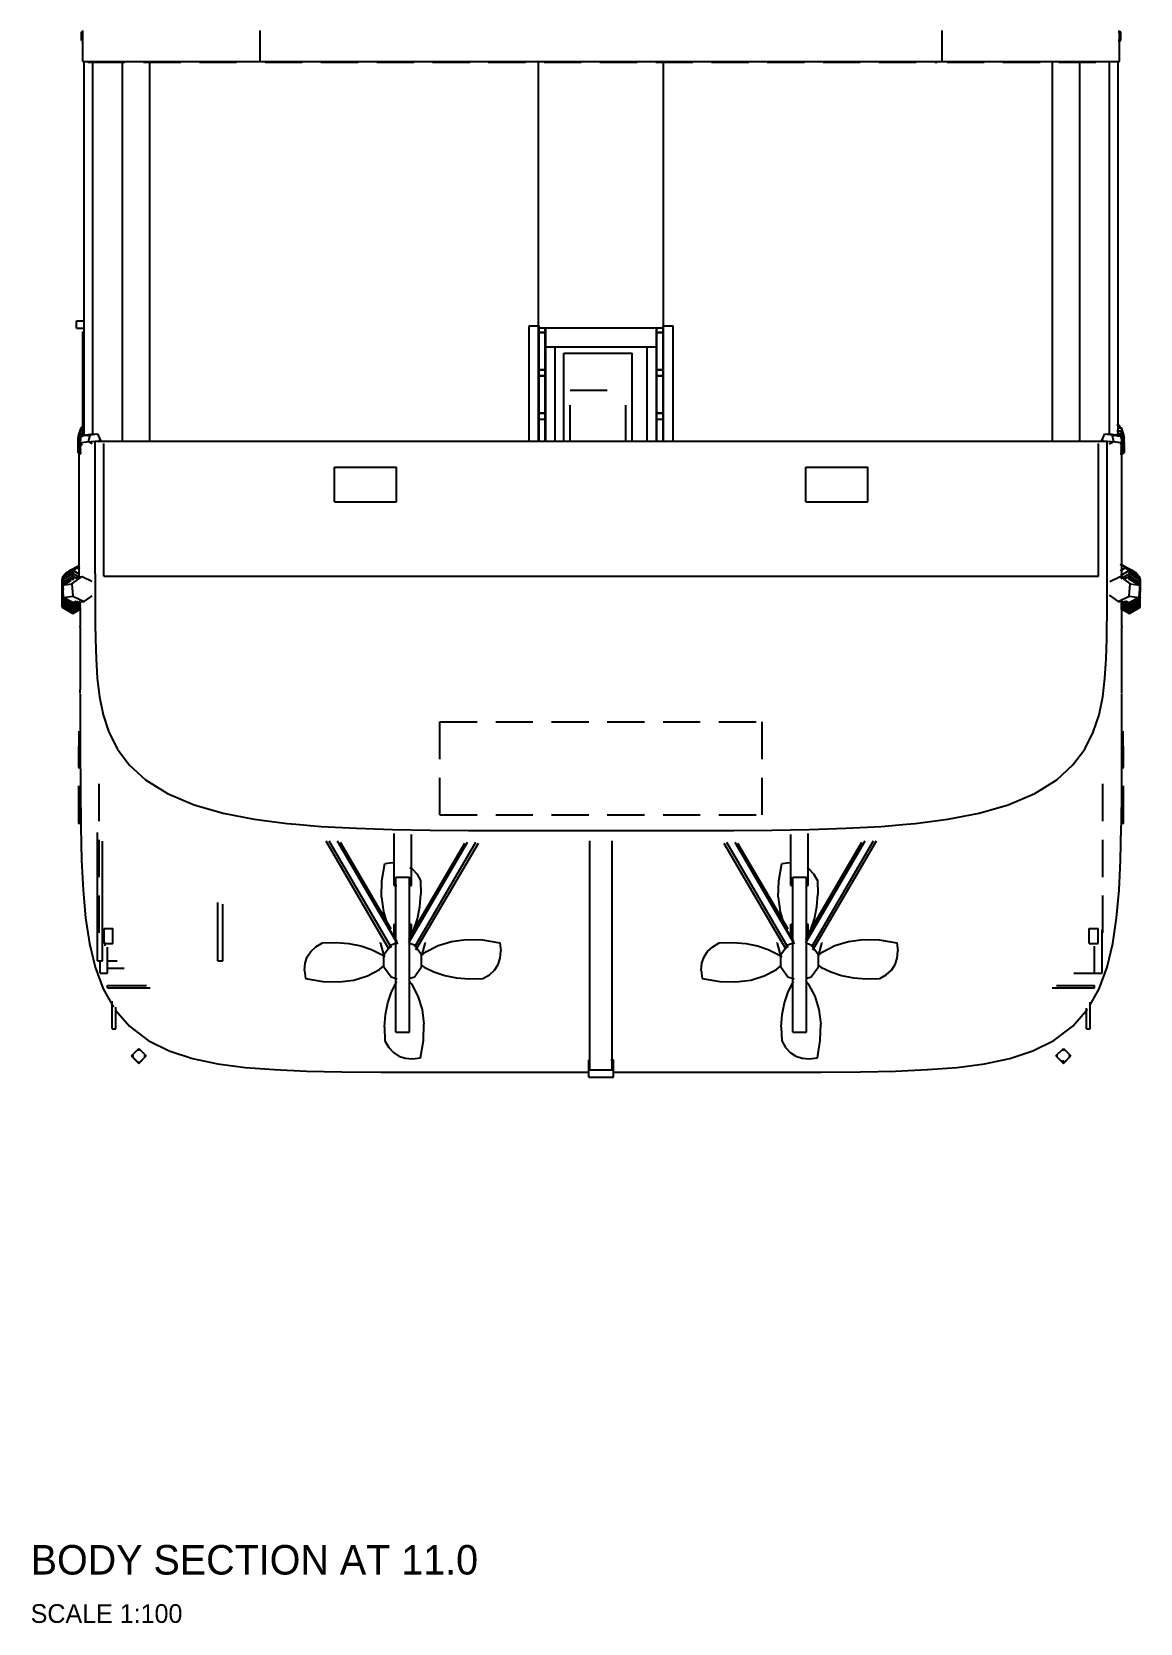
# Model space of a CAD drawing. Extents: x 5 to 836, y 5 to 589.
# Drawn here: x 528.1 to 617.5, y 334.6 to 462.9 of the extents above; entities that cross this region are included whole.
import ezdxf

# ---------------------------------------------------------------- set-up
doc = ezdxf.new("R2010")
doc.units = 0
doc.linetypes.add('DASHED', pattern=[4.5, 3, -1.5])
for name, color, linetype in [('DETAIL', 8, 'CONTINUOUS'), ('MARKING', 4, 'DASHED'), ('OUTLINE', 7, 'CONTINUOUS'), ('TEXT', 7, 'CONTINUOUS')]:
    doc.layers.add(name, color=color, linetype=linetype)

msp = doc.modelspace()

# ---------------------------------------------------------------- linework, layer by layer
at = {"layer": 'DETAIL'}
for p, q in [((532.1, 462.2), (532.1, 462.9)), ((532.1, 462.9), (532.24, 462.9)), ((532.1, 462.2), (532.24, 462.2)), ((532.2, 460.5), (532.2, 463)), ((546.5, 460.5), (546.5, 463)), ((601.5, 460.5), (601.5, 463)), ((615.69, 462.9), (615.9, 462.9)), ((615.69, 462.2), (615.9, 462.2)), ((615.8, 460.5), (615.8, 463)), ((615.9, 462.2), (615.9, 462.9)), ((532.2, 460.5), (615.8, 460.5)), ((532.3, 430.34), (532.3, 460.5)), ((533, 430.4), (533, 460.49)), ((568.96, 429.85), (568.96, 460.49)), ((579.04, 429.85), (579.04, 460.49)), ((615, 430.4), (615, 460.49)), ((615.7, 430.34), (615.7, 460.5)), ((532.3, 441), (532.37, 441)), ((531.7, 439), (531.7, 439.6)), ((531.7, 439.6), (532.3, 439.6)), ((531.7, 439), (532.3, 439)), ((568.2, 439.2), (569, 439.2)), ((568.2, 429.82), (568.2, 439.2)), ((568.91, 439.04), (579.04, 439.04)), ((569, 429.82), (569, 439.2)), ((569.5, 429.81), (569.5, 439.04)), ((569.54, 429.85), (569.54, 439.08)), ((578.46, 429.85), (578.46, 439.08)), ((578.5, 429.81), (578.5, 439.04)), ((579, 429.82), (579, 439.2)), ((579, 439.2), (579.8, 439.2)), ((579.8, 429.82), (579.8, 439.2)), ((532.2, 430.33), (532.2, 438.7)), ((532.2, 438.7), (532.33, 438.7)), ((568.93, 438.68), (569.56, 438.68)), ((568.93, 438.65), (569.56, 438.65)), ((578.44, 438.68), (579.07, 438.68)), ((578.44, 438.65), (579.07, 438.65)), ((570.3, 429.81), (570.3, 437.57)), ((571, 429.81), (571, 437)), ((571, 437), (576.5, 437)), ((576.5, 429.81), (576.5, 437)), ((577.7, 429.81), (577.7, 437.57)), ((568.93, 435.68), (569.56, 435.68)), ((568.93, 435.66), (569.56, 435.66)), ((568.93, 435.18), (569.56, 435.18)), ((568.93, 435.16), (569.56, 435.16)), ((578.44, 435.68), (579.07, 435.68)), ((578.44, 435.66), (579.07, 435.66)), ((578.44, 435.18), (579.07, 435.18)), ((578.44, 435.16), (579.07, 435.16)), ((568.93, 432.18), (569.56, 432.18)), ((568.93, 432.16), (569.56, 432.16)), ((568.93, 431.68), (569.56, 431.68)), ((568.93, 431.66), (569.56, 431.66)), ((578.44, 432.18), (579.07, 432.18)), ((578.44, 432.16), (579.07, 432.16)), ((578.44, 431.68), (579.07, 431.68)), ((578.44, 431.66), (579.07, 431.66)), ((615.58, 431.21), (615.71, 431.22)), ((615.58, 431.21), (615.71, 431.21)), ((615.59, 431.3), (615.71, 431.22)), ((615.71, 431.22), (615.82, 430.91)), ((615.71, 431.21), (615.93, 430.96)), ((615.71, 431.21), (615.82, 430.91)), ((531.82, 430.17), (532.01, 430.73)), ((531.82, 430.17), (532.01, 430.72)), ((531.82, 429.95), (532.01, 430.51)), ((531.82, 430.17), (531.87, 430.4)), ((531.82, 429.7), (532.04, 430.36)), ((531.82, 429.76), (532.01, 430.32)), ((531.82, 429.7), (532.01, 430.26)), ((531.82, 428.96), (531.82, 430.17)), ((531.82, 430.17), (531.93, 430.09)), ((531.82, 430.17), (531.93, 430.09)), ((531.82, 429.6), (532.01, 430.16)), ((531.82, 429.59), (532.01, 430.15)), ((531.82, 429.51), (532.01, 430.07)), ((531.82, 429.44), (532.01, 430)), ((531.82, 429.43), (532.01, 429.99)), ((531.82, 429.95), (531.94, 429.99)), ((531.82, 429.95), (531.93, 429.88)), ((531.87, 430.4), (532.06, 430.96)), ((531.87, 430.41), (532.07, 430.96)), ((531.87, 430.41), (532.05, 430.61)), ((531.87, 430.41), (531.92, 430.37)), ((531.87, 430.4), (531.93, 430.36)), ((531.87, 429.77), (532.01, 430.34)), ((532, 430.26), (532.04, 430.36)), ((532, 430.26), (532.14, 430.26)), ((532, 430.26), (532.04, 430.21)), ((532.01, 430.73), (532.06, 430.96)), ((532.01, 430.73), (532.27, 430.72)), ((532.01, 429.91), (532.01, 430.72)), ((532.01, 430.72), (532.27, 430.72)), ((532.01, 430.51), (532.27, 430.51)), ((532.01, 430.51), (532.08, 430.41)), ((532.01, 430.34), (532.81, 430.45)), ((532.01, 430.34), (532.59, 430.39)), ((532.01, 430.32), (532.27, 430.32)), ((532.01, 430.16), (532.05, 430.1)), ((532.01, 430.07), (532.04, 430.02)), ((532.01, 430), (532.04, 429.95)), ((532.01, 429.99), (532.04, 429.94)), ((532.04, 430.36), (532.63, 430.37)), ((532.06, 430.96), (532.25, 430.96)), ((532.07, 430.96), (532.24, 431.16)), ((532.07, 430.96), (532.26, 430.96)), ((532.11, 430.73), (532.25, 431.1)), ((532.12, 430.72), (532.27, 431.15)), ((532.59, 430.39), (533.39, 430.5)), ((532.59, 430.39), (532.62, 430.33)), ((532.61, 430.31), (532.63, 430.37)), ((532.63, 430.37), (532.65, 430.3)), ((532.67, 429.88), (532.81, 430.45)), ((532.81, 430.45), (533.39, 430.5)), ((533.2, 419.2), (533.2, 429.9)), ((533.39, 430.5), (533.62, 429.96)), ((533.47, 429.83), (533.62, 429.96)), ((533.48, 429.94), (533.62, 429.96)), ((614.38, 429.96), (614.61, 430.5)), ((614.38, 429.96), (614.53, 429.83)), ((614.38, 429.96), (614.52, 429.94)), ((614.61, 430.5), (615.41, 430.39)), ((614.61, 430.5), (615.19, 430.45)), ((614.8, 419.2), (614.8, 429.9)), ((615.19, 430.45), (615.99, 430.34)), ((615.19, 430.45), (615.33, 429.88)), ((615.35, 430.3), (615.37, 430.37)), ((615.37, 430.37), (615.39, 430.31)), ((615.37, 430.37), (615.96, 430.36)), ((615.38, 430.33), (615.41, 430.39)), ((615.41, 430.39), (615.99, 430.34)), ((615.6, 430.72), (615.99, 430.73)), ((615.6, 430.72), (615.99, 430.72)), ((615.6, 430.51), (615.99, 430.51)), ((615.6, 430.32), (615.99, 430.32)), ((615.61, 430.96), (615.93, 430.96)), ((615.62, 430.96), (615.94, 430.96)), ((615.88, 430.72), (615.91, 430.66)), ((615.88, 430.36), (615.99, 430.51)), ((615.88, 430.11), (616, 430.26)), ((615.89, 430.73), (615.91, 430.67)), ((615.91, 430.66), (616.13, 430.41)), ((615.93, 430.96), (616.13, 430.41)), ((615.93, 430.26), (616, 430.26)), ((615.93, 430.16), (615.99, 430.16)), ((615.93, 430.15), (615.99, 430.15)), ((615.94, 430.96), (615.99, 430.73)), ((615.94, 430.96), (616.13, 430.4)), ((615.96, 430.36), (616, 430.26)), ((615.96, 430.36), (616.18, 429.7)), ((615.96, 430.11), (615.99, 430.16)), ((615.99, 430.73), (616.18, 430.17)), ((615.99, 429.81), (615.99, 430.72)), ((615.99, 430.72), (616.18, 430.17)), ((615.99, 430.51), (616.18, 429.95)), ((615.99, 430.34), (616.13, 429.77)), ((615.99, 430.32), (616.18, 429.76)), ((615.99, 430.26), (616.18, 429.7)), ((615.99, 430.16), (616.18, 429.6)), ((615.99, 430.15), (616.18, 429.59)), ((615.99, 430.07), (616.18, 429.51)), ((615.99, 430), (616.18, 429.44)), ((615.99, 429.99), (616.18, 429.43)), ((615.99, 429.91), (616.01, 429.85)), ((616.02, 430.33), (616.13, 430.41)), ((616.02, 430.32), (616.13, 430.4)), ((616.07, 430.09), (616.18, 430.17)), ((616.12, 430.13), (616.18, 430.17)), ((616.12, 429.97), (616.18, 429.95)), ((616.12, 429.92), (616.18, 429.95)), ((616.13, 430.4), (616.18, 430.17)), ((616.18, 428.96), (616.18, 430.17)), ((531.82, 429.7), (531.86, 429.8)), ((531.82, 429.76), (531.94, 429.8)), ((531.82, 429.35), (531.97, 429.79)), ((531.82, 429.76), (531.93, 429.69)), ((531.82, 429.31), (531.97, 429.74)), ((531.82, 429.28), (531.97, 429.72)), ((531.82, 429.7), (532.04, 429.55)), ((531.82, 429.7), (532.04, 429.55)), ((531.82, 429.22), (531.97, 429.65)), ((531.82, 429.6), (531.94, 429.64)), ((531.82, 429.2), (531.97, 429.63)), ((531.82, 429.6), (532.04, 429.45)), ((531.82, 429.16), (531.97, 429.6)), ((531.82, 429.59), (531.93, 429.51)), ((531.82, 429.51), (531.94, 429.55)), ((531.82, 429.11), (531.97, 429.54)), ((531.82, 429.51), (532.04, 429.36)), ((531.82, 429.07), (531.97, 429.5)), ((531.82, 429.43), (532, 429.49)), ((531.82, 429.44), (531.94, 429.48)), ((531.82, 429.03), (531.97, 429.47)), ((531.82, 429.44), (531.93, 429.36)), ((531.82, 429.43), (532.04, 429.28)), ((531.82, 428.99), (531.97, 429.43)), ((531.82, 428.96), (531.97, 429.4)), ((531.82, 429.35), (531.94, 429.39)), ((531.82, 428.95), (531.97, 429.38)), ((531.82, 429.35), (532.04, 429.2)), ((531.82, 429.31), (531.94, 429.35)), ((531.82, 429.28), (531.94, 429.32)), ((531.82, 429.31), (531.93, 429.23)), ((531.82, 429.28), (532.04, 429.13)), ((531.82, 429.22), (531.94, 429.26)), ((531.82, 429.2), (531.94, 429.24)), ((531.82, 429.22), (532.04, 429.06)), ((531.82, 429.16), (531.94, 429.2)), ((531.82, 429.2), (531.93, 429.12)), ((531.82, 429.16), (532.04, 429.01)), ((531.82, 429.11), (531.94, 429.15)), ((531.82, 429.11), (532.04, 428.96)), ((531.82, 429.07), (531.94, 429.11)), ((531.82, 429.03), (532, 429.09)), ((531.82, 429.07), (532.04, 428.91)), ((531.82, 429.04), (531.94, 429.07)), ((531.82, 429.04), (531.93, 428.96)), ((531.82, 429.03), (532.04, 428.88)), ((531.82, 428.99), (531.94, 429.02)), ((531.82, 429), (532.04, 428.85)), ((531.82, 428.96), (531.94, 429)), ((531.82, 428.95), (531.95, 428.99)), ((531.82, 428.99), (531.93, 428.91)), ((531.82, 428.95), (531.94, 428.98)), ((531.82, 428.96), (531.93, 428.88)), ((531.82, 428.95), (531.93, 428.87)), ((531.86, 429.8), (532.12, 429.61)), ((531.87, 429.77), (532.67, 429.88)), ((531.87, 429.77), (532.15, 429.6)), ((531.9, 418.87), (531.9, 429.7)), ((531.9, 429.7), (531.97, 429.7)), ((532.67, 429.88), (532.95, 429.71)), ((614.99, 429.67), (615.33, 429.88)), ((615.33, 429.88), (616.13, 429.77)), ((615.88, 429.61), (616.14, 429.8)), ((615.9, 429.63), (616.13, 429.77)), ((615.91, 429.51), (616.18, 429.7)), ((615.91, 429.51), (616.18, 429.7)), ((615.91, 429.41), (616.18, 429.6)), ((615.91, 429.32), (616.18, 429.51)), ((615.91, 429.24), (616.18, 429.43)), ((615.91, 429.16), (616.18, 429.35)), ((615.91, 429.09), (616.18, 429.28)), ((615.91, 429.03), (616.18, 429.22)), ((615.91, 428.97), (616.18, 429.16)), ((615.91, 428.92), (616.18, 429.11)), ((615.91, 428.87), (616.18, 429.07)), ((615.91, 428.84), (616.18, 429.04)), ((615.91, 428.84), (616.18, 429.03)), ((615.91, 428.81), (616.18, 429)), ((615.91, 428.79), (616.18, 428.99)), ((615.91, 428.78), (616.18, 428.98)), ((615.91, 428.77), (616.18, 428.96)), ((615.91, 428.76), (616.18, 428.95)), ((615.99, 429.87), (616.01, 429.81)), ((616, 429.82), (616.18, 429.76)), ((616, 429.66), (616.18, 429.6)), ((616, 429.57), (616.18, 429.51)), ((616, 429.49), (616.18, 429.43)), ((616, 429.28), (616.18, 429.22)), ((616, 429.17), (616.18, 429.11)), ((616, 429.09), (616.18, 429.03)), ((616, 429.06), (616.18, 429)), ((616.05, 428.99), (616.18, 428.95)), ((616.06, 429.39), (616.18, 429.35)), ((616.06, 429.2), (616.18, 429.16)), ((616.06, 429), (616.18, 428.96)), ((616.06, 428.98), (616.18, 428.95)), ((616.07, 429.66), (616.18, 429.35)), ((616.07, 429.62), (616.18, 429.31)), ((616.07, 429.59), (616.18, 429.28)), ((616.07, 429.53), (616.18, 429.22)), ((616.07, 429.51), (616.18, 429.2)), ((616.07, 429.47), (616.18, 429.16)), ((616.07, 429.42), (616.18, 429.11)), ((616.07, 429.38), (616.18, 429.07)), ((616.07, 429.35), (616.18, 429.03)), ((616.07, 429.31), (616.18, 428.99)), ((616.07, 429.29), (616.18, 428.96)), ((616.07, 429.26), (616.18, 428.95)), ((616.12, 429.72), (616.18, 429.76)), ((616.12, 429.55), (616.18, 429.59)), ((616.12, 429.46), (616.18, 429.44)), ((616.12, 429.4), (616.18, 429.44)), ((616.12, 429.33), (616.18, 429.31)), ((616.12, 429.27), (616.18, 429.31)), ((616.12, 429.3), (616.18, 429.28)), ((616.12, 429.22), (616.18, 429.2)), ((616.12, 429.16), (616.18, 429.2)), ((616.12, 429.09), (616.18, 429.07)), ((616.12, 429.06), (616.18, 429.04)), ((616.12, 429.01), (616.18, 428.99)), ((616.12, 429), (616.18, 428.98)), ((616.14, 429.81), (616.17, 429.7)), ((552.5, 425), (552.5, 427.8)), ((552.5, 427.8), (557.5, 427.8)), ((557.5, 425), (557.5, 427.8)), ((590.5, 427.8), (595.5, 427.8)), ((590.5, 425), (590.5, 427.8)), ((595.5, 425), (595.5, 427.8)), ((552.5, 425), (557.5, 425)), ((590.5, 425), (595.5, 425)), ((530.82, 419.22), (531.69, 419.7)), ((530.83, 419.24), (531.71, 419.7)), ((531.23, 419.51), (531.93, 419.88)), ((531.24, 419.52), (531.95, 419.88)), ((531.24, 419.52), (531.81, 419.82)), ((531.47, 419.45), (531.69, 419.7)), ((531.69, 419.7), (531.92, 419.56)), ((531.71, 419.7), (531.94, 419.86)), ((531.71, 419.7), (531.94, 419.56)), ((531.81, 419.82), (531.93, 419.88)), ((531.81, 419.75), (531.81, 419.82)), ((531.82, 419.77), (531.83, 419.83)), ((531.83, 419.83), (531.94, 419.89)), ((531.83, 419.83), (531.95, 419.88)), ((615.87, 419.97), (616.76, 419.52)), ((615.88, 419.98), (616.17, 419.83)), ((615.89, 419.97), (616.29, 419.7)), ((615.89, 419.97), (616.77, 419.51)), ((615.89, 419.97), (616.19, 419.82)), ((615.89, 419.45), (616.29, 419.7)), ((615.91, 419.46), (616.31, 419.7)), ((615.92, 419.94), (616.17, 419.83)), ((616.17, 419.83), (616.19, 419.63)), ((616.19, 419.82), (616.76, 419.52)), ((616.19, 419.82), (616.2, 419.62)), ((616.29, 419.7), (617.17, 419.24)), ((616.31, 419.7), (616.53, 419.45)), ((616.31, 419.7), (617.18, 419.22)), ((530.53, 418.72), (531.4, 419.22)), ((530.53, 418.51), (531.4, 419.01)), ((530.53, 418.29), (531.35, 418.86)), ((530.53, 418.32), (531.4, 418.82)), ((530.53, 416.5), (530.53, 418.72)), ((530.53, 417.72), (530.54, 418.72)), ((530.53, 418.25), (531.22, 418.66)), ((530.53, 418.26), (531.23, 418.66)), ((530.53, 418.51), (530.65, 418.44)), ((530.53, 418.29), (531.33, 418.4)), ((530.53, 418.25), (530.57, 418.36)), ((530.54, 418.72), (531.4, 419.22)), ((530.54, 418.72), (530.59, 418.96)), ((530.57, 417.97), (530.6, 418.97)), ((530.57, 418.36), (531.43, 418.86)), ((530.57, 418.36), (530.57, 417.36)), ((530.58, 417.96), (530.59, 418.96)), ((530.59, 418.96), (531.45, 419.45)), ((530.6, 418.97), (531.47, 419.45)), ((530.6, 418.97), (530.82, 419.22)), ((530.81, 419.02), (530.82, 419.22)), ((530.82, 419.04), (530.83, 419.24)), ((530.83, 419.24), (531.23, 419.51)), ((531.22, 419.31), (531.23, 419.51)), ((531.23, 419.33), (531.24, 419.52)), ((531.33, 418.4), (532.15, 418.97)), ((531.33, 418.4), (531.41, 417.4)), ((531.34, 418.72), (531.4, 418.76)), ((531.34, 418.72), (531.4, 418.76)), ((531.35, 418.86), (532.15, 418.97)), ((531.35, 418.86), (531.41, 418.83)), ((531.4, 419.22), (531.45, 419.45)), ((531.4, 418.7), (531.4, 419.22)), ((531.4, 419.22), (531.92, 418.92)), ((531.4, 419.22), (531.92, 418.92)), ((531.4, 419.01), (531.75, 418.81)), ((531.4, 418.76), (531.43, 418.86)), ((531.4, 418.82), (531.46, 418.78)), ((531.4, 418.76), (531.45, 418.72)), ((531.4, 418.76), (531.46, 418.72)), ((531.43, 418.86), (531.49, 418.83)), ((531.45, 419.45), (531.92, 419.18)), ((531.47, 419.45), (531.93, 419.17)), ((532.15, 418.97), (532.93, 418.6)), ((533.2, 419.2), (533.2, 417.34)), ((614.8, 417.34), (614.8, 419.2)), ((615.01, 418.57), (615.85, 418.97)), ((615.85, 418.97), (616.65, 418.86)), ((615.85, 418.97), (616.67, 418.4)), ((615.9, 419.07), (616.53, 419.45)), ((615.9, 418.82), (616.6, 419.22)), ((615.91, 419.08), (616.55, 419.45)), ((615.91, 418.82), (616.6, 419.22)), ((616.25, 418.81), (616.6, 419.01)), ((616.51, 418.83), (616.57, 418.86)), ((616.53, 419.45), (617.4, 418.97)), ((616.55, 419.45), (616.6, 419.22)), ((616.55, 419.45), (617.41, 418.96)), ((616.57, 418.86), (616.6, 418.76)), ((616.57, 418.86), (617.43, 418.36)), ((616.59, 418.83), (616.65, 418.86)), ((616.59, 417.4), (616.67, 418.4)), ((616.6, 418.7), (616.6, 419.22)), ((616.6, 419.22), (617.47, 418.72)), ((616.6, 419.22), (617.46, 418.72)), ((616.6, 419.01), (617.47, 418.51)), ((616.6, 418.82), (617.47, 418.32)), ((616.6, 418.76), (617.47, 418.25)), ((616.6, 418.76), (617.47, 418.26)), ((616.65, 418.86), (617.47, 418.29)), ((616.67, 418.4), (617.47, 418.29)), ((616.76, 419.52), (616.77, 419.33)), ((616.77, 419.51), (617.17, 419.24)), ((616.77, 419.51), (616.78, 419.31)), ((617.17, 419.24), (617.18, 419.04)), ((617.18, 419.22), (617.4, 418.97)), ((617.18, 419.22), (617.19, 419.02)), ((617.29, 418.41), (617.47, 418.51)), ((617.4, 418.97), (617.43, 417.97)), ((617.41, 418.96), (617.46, 418.72)), ((617.41, 418.96), (617.42, 417.96)), ((617.43, 418.36), (617.47, 418.25)), ((617.43, 417.36), (617.43, 418.36)), ((617.46, 418.72), (617.47, 417.72)), ((617.47, 416.5), (617.47, 418.72)), ((530.53, 418.32), (530.65, 418.25)), ((530.53, 418.29), (530.61, 417.29)), ((530.53, 418.25), (530.54, 417.25)), ((530.53, 418.16), (530.65, 418.23)), ((530.53, 418.15), (530.65, 418.21)), ((530.53, 418.16), (530.65, 418.09)), ((530.53, 418.15), (530.65, 418.08)), ((530.53, 418.07), (530.65, 418.13)), ((530.53, 418.07), (530.65, 418)), ((530.53, 417.99), (530.65, 418.06)), ((530.53, 417.98), (530.65, 418.05)), ((530.53, 417.98), (530.65, 417.92)), ((530.53, 417.91), (530.65, 417.97)), ((530.53, 417.72), (530.58, 417.96)), ((530.53, 417.86), (530.65, 417.93)), ((530.53, 417.91), (530.65, 417.84)), ((530.53, 417.84), (530.65, 417.9)), ((530.53, 417.86), (530.65, 417.8)), ((530.53, 417.84), (530.65, 417.77)), ((530.53, 417.77), (530.65, 417.84)), ((530.53, 417.75), (530.65, 417.82)), ((530.53, 417.72), (530.65, 417.78)), ((530.53, 417.77), (530.65, 417.71)), ((530.53, 417.75), (530.65, 417.69)), ((530.53, 417.66), (530.65, 417.73)), ((530.53, 417.72), (530.65, 417.65)), ((530.53, 417.72), (530.65, 417.65)), ((530.53, 417.72), (530.65, 417.66)), ((530.53, 417.62), (530.65, 417.69)), ((530.53, 417.59), (530.65, 417.66)), ((530.53, 417.66), (530.65, 417.59)), ((530.53, 417.58), (530.65, 417.65)), ((530.53, 417.62), (530.65, 417.55)), ((530.53, 417.55), (530.65, 417.62)), ((530.53, 417.54), (530.65, 417.61)), ((530.53, 417.53), (530.65, 417.6)), ((530.53, 417.59), (530.65, 417.52)), ((530.53, 417.51), (530.65, 417.58)), ((530.53, 417.5), (530.65, 417.57)), ((530.53, 417.55), (530.65, 417.49)), ((530.53, 417.53), (530.65, 417.46)), ((530.53, 417.51), (530.65, 417.45)), ((530.53, 417.51), (530.65, 417.44)), ((530.53, 417.5), (530.65, 417.43)), ((530.53, 417.32), (530.65, 417.38)), ((530.53, 417.32), (530.65, 417.25)), ((530.53, 417.26), (531.4, 416.76)), ((530.53, 417.16), (530.65, 417.23)), ((530.53, 417.15), (530.65, 417.21)), ((530.53, 417.16), (531.4, 416.66)), ((530.53, 417.15), (530.65, 417.08)), ((530.53, 417.07), (530.65, 417.13)), ((530.53, 417.07), (531.4, 416.57)), ((530.54, 417.25), (530.57, 417.36)), ((530.54, 417.25), (531.4, 416.76)), ((530.57, 417.97), (530.66, 418.07)), ((530.57, 417.97), (530.63, 417.94)), ((530.57, 417.36), (531.44, 416.86)), ((530.58, 417.96), (530.64, 417.92)), ((530.61, 417.29), (531.41, 417.4)), ((530.61, 417.29), (531.51, 416.86)), ((531.41, 417.4), (532.31, 416.97)), ((532.31, 416.97), (532.97, 417.43)), ((533.2, 417.34), (533.2, 415.58)), ((614.8, 415.58), (614.8, 417.34)), ((614.98, 417.47), (615.69, 416.97)), ((615.69, 416.97), (616.59, 417.4)), ((616.49, 416.86), (617.39, 417.29)), ((616.56, 416.86), (617.43, 417.36)), ((616.59, 417.4), (617.39, 417.29)), ((616.6, 416.76), (617.47, 417.26)), ((616.6, 416.76), (617.46, 417.25)), ((616.6, 416.66), (617.47, 417.16)), ((616.6, 416.57), (617.47, 417.07)), ((617.29, 417.08), (617.47, 416.98)), ((617.38, 418.02), (617.43, 417.97)), ((617.39, 417.29), (617.47, 418.29)), ((617.41, 418.28), (617.47, 418.32)), ((617.41, 418.19), (617.47, 418.16)), ((617.41, 418.18), (617.47, 418.15)), ((617.41, 418.13), (617.47, 418.16)), ((617.41, 418.11), (617.47, 418.15)), ((617.41, 418.1), (617.47, 418.07)), ((617.41, 418.03), (617.47, 418.07)), ((617.41, 418.03), (617.47, 417.99)), ((617.41, 418.02), (617.47, 417.98)), ((617.41, 417.95), (617.47, 417.98)), ((617.41, 417.94), (617.47, 417.91)), ((617.41, 417.87), (617.47, 417.91)), ((617.41, 417.9), (617.47, 417.86)), ((617.41, 417.87), (617.47, 417.84)), ((617.41, 417.83), (617.47, 417.86)), ((617.41, 417.8), (617.47, 417.84)), ((617.41, 417.81), (617.47, 417.77)), ((617.41, 417.79), (617.47, 417.75)), ((617.41, 417.74), (617.47, 417.77)), ((617.41, 417.75), (617.47, 417.72)), ((617.41, 417.72), (617.47, 417.75)), ((617.41, 417.68), (617.47, 417.72)), ((617.41, 417.69), (617.47, 417.72)), ((617.41, 417.69), (617.47, 417.72)), ((617.41, 417.7), (617.47, 417.66)), ((617.41, 417.63), (617.47, 417.66)), ((617.41, 417.65), (617.47, 417.62)), ((617.41, 417.59), (617.47, 417.62)), ((617.41, 417.62), (617.47, 417.58)), ((617.41, 417.62), (617.47, 417.59)), ((617.41, 417.55), (617.47, 417.59)), ((617.41, 417.59), (617.47, 417.55)), ((617.41, 417.57), (617.47, 417.54)), ((617.41, 417.56), (617.47, 417.53)), ((617.41, 417.52), (617.47, 417.55)), ((617.41, 417.55), (617.47, 417.51)), ((617.41, 417.54), (617.47, 417.5)), ((617.41, 417.5), (617.47, 417.53)), ((617.41, 417.48), (617.47, 417.51)), ((617.41, 417.47), (617.47, 417.51)), ((617.41, 417.47), (617.47, 417.5)), ((617.41, 417.35), (617.47, 417.32)), ((617.41, 417.28), (617.47, 417.32)), ((617.41, 417.19), (617.47, 417.16)), ((617.41, 417.18), (617.47, 417.15)), ((617.41, 417.11), (617.47, 417.15)), ((617.41, 417.1), (617.47, 417.07)), ((617.42, 417.96), (617.47, 417.72)), ((617.43, 417.36), (617.46, 417.25)), ((617.46, 417.25), (617.47, 418.25)), ((530.53, 416.98), (530.65, 417.05)), ((530.53, 416.99), (530.65, 416.93)), ((530.53, 416.98), (531.4, 416.48)), ((530.53, 416.91), (530.65, 416.97)), ((530.53, 416.86), (530.65, 416.93)), ((530.53, 416.91), (531.4, 416.41)), ((530.53, 416.84), (530.65, 416.9)), ((530.53, 416.86), (530.65, 416.8)), ((530.53, 416.84), (531.4, 416.34)), ((530.53, 416.77), (530.65, 416.84)), ((530.53, 416.75), (530.65, 416.82)), ((530.53, 416.72), (530.65, 416.78)), ((530.53, 416.77), (531.4, 416.27)), ((530.53, 416.75), (530.65, 416.69)), ((530.53, 416.66), (530.65, 416.73)), ((530.53, 416.72), (531.4, 416.22)), ((530.53, 416.62), (530.65, 416.69)), ((530.53, 416.66), (531.4, 416.16)), ((530.53, 416.58), (530.65, 416.65)), ((530.53, 416.62), (531.4, 416.12)), ((530.53, 416.55), (530.65, 416.62)), ((530.53, 416.53), (530.65, 416.6)), ((530.53, 416.5), (530.71, 416.6)), ((530.53, 416.59), (531.4, 416.09)), ((530.53, 416.58), (531.4, 416.08)), ((530.53, 416.51), (530.65, 416.58)), ((530.53, 416.5), (530.65, 416.57)), ((530.53, 416.55), (531.4, 416.05)), ((530.53, 416.55), (531.4, 416.05)), ((530.53, 416.54), (531.4, 416.04)), ((530.53, 416.53), (531.4, 416.03)), ((530.53, 416.51), (531.4, 416.01)), ((530.53, 416.5), (531.4, 416)), ((531.4, 416.76), (531.81, 416.99)), ((531.4, 416.66), (531.98, 416.99)), ((531.4, 416.76), (531.8, 416.99)), ((531.4, 416.57), (532.04, 416.93)), ((531.4, 416.76), (531.44, 416.86)), ((531.4, 416.48), (532.04, 416.85)), ((531.4, 416), (531.4, 416.79)), ((531.4, 416.41), (532.04, 416.77)), ((531.4, 416.34), (532.04, 416.7)), ((531.4, 416.27), (532.04, 416.64)), ((531.4, 416.22), (532.04, 416.58)), ((531.4, 416.16), (532.04, 416.53)), ((531.4, 416.12), (532.04, 416.49)), ((531.4, 416.08), (532.04, 416.45)), ((531.4, 416.05), (532.04, 416.42)), ((531.4, 416.03), (532.04, 416.4)), ((531.4, 416.09), (531.92, 416.39)), ((531.4, 416.01), (532.04, 416.38)), ((531.4, 416), (532.04, 416.37)), ((531.4, 416.04), (531.98, 416.37)), ((531.44, 416.86), (531.67, 416.99)), ((531.51, 416.86), (531.68, 416.98)), ((531.51, 416.86), (532.31, 416.97)), ((615.69, 416.97), (616.49, 416.86)), ((615.91, 416.97), (616.6, 416.57)), ((615.91, 416.88), (616.6, 416.48)), ((615.91, 416.81), (616.6, 416.41)), ((615.91, 416.74), (616.6, 416.34)), ((615.91, 416.67), (616.6, 416.27)), ((615.91, 416.62), (616.6, 416.22)), ((615.91, 416.56), (616.6, 416.16)), ((615.91, 416.52), (616.6, 416.12)), ((615.91, 416.48), (616.6, 416.08)), ((615.91, 416.45), (616.6, 416.05)), ((615.91, 416.43), (616.6, 416.03)), ((615.91, 416.41), (616.6, 416.01)), ((615.91, 416.4), (616.6, 416)), ((616.02, 416.99), (616.6, 416.66)), ((616.02, 416.37), (616.6, 416.04)), ((616.08, 416.39), (616.6, 416.09)), ((616.19, 416.99), (616.6, 416.76)), ((616.2, 416.99), (616.6, 416.76)), ((616.32, 416.98), (616.49, 416.86)), ((616.33, 416.99), (616.56, 416.86)), ((616.56, 416.86), (616.6, 416.76)), ((616.6, 416.48), (617.47, 416.98)), ((616.6, 416.41), (617.47, 416.91)), ((616.6, 416.34), (617.47, 416.84)), ((616.6, 416), (616.6, 416.79)), ((616.6, 416.27), (617.47, 416.77)), ((616.6, 416.22), (617.47, 416.72)), ((616.6, 416.16), (617.47, 416.66)), ((616.6, 416.12), (617.47, 416.62)), ((616.6, 416.09), (617.47, 416.59)), ((616.6, 416.08), (617.47, 416.58)), ((616.6, 416.05), (617.47, 416.55)), ((616.6, 416.05), (617.47, 416.55)), ((616.6, 416.04), (617.47, 416.54)), ((616.6, 416.03), (617.47, 416.53)), ((616.6, 416.01), (617.47, 416.51)), ((616.6, 416), (617.47, 416.5)), ((617.29, 416.68), (617.47, 416.58)), ((617.29, 416.6), (617.47, 416.5)), ((617.35, 416.97), (617.47, 416.91)), ((617.35, 416.78), (617.47, 416.72)), ((617.35, 416.69), (617.47, 416.62)), ((617.35, 416.6), (617.47, 416.53)), ((617.35, 416.58), (617.47, 416.51)), ((617.35, 416.57), (617.47, 416.5)), ((617.41, 416.96), (617.47, 416.99)), ((617.41, 416.9), (617.47, 416.86)), ((617.41, 416.87), (617.47, 416.84)), ((617.41, 416.83), (617.47, 416.86)), ((617.41, 416.81), (617.47, 416.77)), ((617.41, 416.79), (617.47, 416.75)), ((617.41, 416.72), (617.47, 416.75)), ((617.41, 416.69), (617.47, 416.66)), ((617.41, 416.59), (617.47, 416.55)), ((533.2, 415.58), (533.21, 415.2)), ((533.21, 415.2), (533.22, 413.93)), ((614.78, 413.93), (614.79, 415.2)), ((614.79, 415.2), (614.8, 415.58)), ((533.22, 413.93), (533.27, 412.33)), ((614.73, 412.33), (614.78, 413.93)), ((533.27, 412.33), (533.37, 410.79)), ((614.63, 410.79), (614.73, 412.33)), ((533.37, 410.79), (533.55, 409.29)), ((614.45, 409.29), (614.63, 410.79)), ((533.55, 409.29), (533.85, 407.84)), ((614.15, 407.84), (614.45, 409.29)), ((533.85, 407.84), (534.31, 406.43)), ((613.69, 406.43), (614.15, 407.84)), ((534.31, 406.43), (534.99, 405.07)), ((613.01, 405.07), (613.69, 406.43)), ((534.99, 405.07), (535.95, 403.79)), ((612.05, 403.79), (613.01, 405.07)), ((535.95, 403.79), (537.26, 402.58)), ((610.74, 402.58), (612.05, 403.79)), ((537.26, 402.58), (539.02, 401.48)), ((608.98, 401.48), (610.74, 402.58)), ((539.02, 401.48), (541.17, 400.58)), ((541.17, 400.58), (543.52, 399.91)), ((604.48, 399.91), (606.83, 400.58)), ((606.83, 400.58), (608.98, 401.48)), ((543.52, 399.91), (546.03, 399.42)), ((546.03, 399.42), (548.67, 399.07)), ((599.33, 399.07), (601.97, 399.42)), ((601.97, 399.42), (604.48, 399.91)), ((533.4, 388), (533.4, 398.35)), ((548.67, 399.07), (549.37, 399)), ((549.37, 399), (551.42, 398.83)), ((551.42, 398.83), (554.27, 398.68)), ((554.27, 398.68), (557.19, 398.59)), ((557.19, 398.59), (560.21, 398.54)), ((560.21, 398.54), (563.31, 398.51)), ((563.31, 398.51), (566.55, 398.5)), ((566.55, 398.5), (569.98, 398.5)), ((569.98, 398.5), (578.02, 398.5)), ((578.02, 398.5), (581.45, 398.5)), ((581.45, 398.5), (584.69, 398.51)), ((584.69, 398.51), (587.79, 398.54)), ((587.79, 398.54), (590.81, 398.59)), ((590.81, 398.59), (593.73, 398.68)), ((593.73, 398.68), (596.58, 398.83)), ((596.58, 398.83), (598.63, 399)), ((598.63, 399), (599.33, 399.07)), ((533.8, 388), (533.8, 397.65)), ((551.79, 397.68), (556.89, 388.94)), ((552.03, 397.68), (557.06, 389.07)), ((552.71, 397.67), (557.57, 389.36)), ((552.97, 397.55), (557.05, 390.56)), ((558.5, 389.48), (563.22, 397.55)), ((558.71, 390.14), (563, 397.48)), ((558.98, 389.13), (563.9, 397.56)), ((559.07, 388.88), (564.1, 397.49)), ((573.1, 379.2), (573.1, 397.66)), ((574.9, 379.2), (574.9, 397.66)), ((583.9, 397.49), (588.89, 388.94)), ((584.1, 397.56), (589.06, 389.07)), ((584.78, 397.55), (589.57, 389.36)), ((585, 397.48), (589.05, 390.56)), ((590.5, 389.48), (595.29, 397.67)), ((590.71, 390.14), (595.03, 397.55)), ((590.98, 389.13), (595.97, 397.68)), ((591.07, 388.88), (596.21, 397.68)), ((557.3, 394.07), (557.52, 394.07)), ((557.45, 382.25), (557.45, 394.75)), ((557.45, 394.75), (558.55, 394.75)), ((558.48, 394.07), (558.7, 394.07)), ((558.55, 382.25), (558.55, 394.75)), ((589.3, 394.07), (589.52, 394.07)), ((589.45, 394.75), (590.55, 394.75)), ((589.45, 382.25), (589.45, 394.75)), ((590.48, 394.07), (590.7, 394.07)), ((590.55, 382.25), (590.55, 394.75)), ((543.1, 388), (543.1, 392.69)), ((543.5, 388), (543.5, 392.55)), ((533.93, 389.4), (533.93, 390.6)), ((533.93, 390.6), (534.63, 390.6)), ((534.63, 389.4), (534.63, 390.6)), ((557.3, 390.05), (557.3, 390.95)), ((557.3, 390.95), (557.51, 390.95)), ((558.49, 390.95), (558.7, 390.95)), ((558.7, 390.05), (558.7, 390.95)), ((589.3, 390.95), (589.51, 390.95)), ((589.3, 390.05), (589.3, 390.95)), ((590.49, 390.95), (590.7, 390.95)), ((590.7, 390.05), (590.7, 390.95)), ((613.37, 390.6), (614.07, 390.6)), ((613.37, 389.4), (613.37, 390.6)), ((614.07, 389.4), (614.07, 390.6)), ((614.4, 387), (614.4, 390.49)), ((533.93, 389.4), (534.63, 389.4)), ((534.2, 387), (534.2, 389.09)), ((556.2, 389.4), (556.22, 389.46)), ((556.2, 389.4), (556.44, 388.5)), ((556.48, 388.49), (557.06, 389.29)), ((557.06, 389.29), (557.56, 389.46)), ((557.3, 390.05), (557.51, 390.05)), ((558.49, 390.05), (558.7, 390.05)), ((558.5, 389.44), (558.94, 389.29)), ((558.6, 389.96), (558.64, 390.02)), ((558.94, 389.29), (559.52, 388.49)), ((559.56, 388.5), (559.8, 389.4)), ((559.78, 389.46), (559.8, 389.4)), ((588.2, 389.4), (588.22, 389.46)), ((588.2, 389.4), (588.44, 388.5)), ((588.48, 388.49), (589.06, 389.29)), ((589.06, 389.29), (589.56, 389.46)), ((589.3, 390.05), (589.51, 390.05)), ((590.49, 390.05), (590.7, 390.05)), ((590.5, 389.44), (590.94, 389.29)), ((590.6, 389.96), (590.64, 390.02)), ((590.94, 389.29), (591.52, 388.49)), ((591.56, 388.5), (591.8, 389.4)), ((591.78, 389.46), (591.8, 389.4)), ((613.37, 389.4), (614.07, 389.4)), ((613.8, 387), (613.8, 389.16)), ((533.4, 388), (533.8, 388)), ((533.6, 387), (533.6, 388.05)), ((534.2, 388), (534.97, 388)), ((543.1, 388), (543.5, 388)), ((556.44, 388.5), (556.54, 388.41)), ((556.48, 387.51), (556.48, 388.49)), ((559.46, 388.41), (559.56, 388.5)), ((559.52, 387.51), (559.52, 388.49)), ((588.44, 388.5), (588.54, 388.41)), ((588.48, 387.51), (588.48, 388.49)), ((591.46, 388.41), (591.56, 388.5)), ((591.52, 387.51), (591.52, 388.49)), ((613.73, 388.08), (613.8, 388.08)), ((613.73, 388.03), (613.8, 388.03)), ((613.73, 388), (613.8, 388)), ((533.6, 387), (534.2, 387)), ((534.2, 387.4), (535.53, 387.4)), ((556.48, 387.51), (557.06, 386.71)), ((557.06, 386.71), (557.56, 386.54)), ((558.5, 386.56), (558.94, 386.71)), ((558.94, 386.71), (559.52, 387.51)), ((588.48, 387.51), (589.06, 386.71)), ((589.06, 386.71), (589.56, 386.54)), ((590.5, 386.56), (590.94, 386.71)), ((590.94, 386.71), (591.52, 387.51)), ((613.73, 387.4), (613.8, 387.4)), ((613.8, 387), (614.4, 387)), ((534.2, 385.8), (534.2, 386)), ((534.2, 386), (537.35, 386)), ((534.2, 385.8), (537.63, 385.8)), ((610.37, 385.8), (613.8, 385.8)), ((610.72, 386), (613.8, 386)), ((613.8, 385.8), (613.8, 386)), ((534.57, 382.5), (534.57, 384.73)), ((534.87, 382.5), (534.87, 384.24)), ((613.13, 382.5), (613.13, 384.17)), ((613.43, 382.5), (613.43, 384.66)), ((534.57, 382.5), (534.87, 382.5)), ((613.13, 382.5), (613.43, 382.5)), ((557.45, 382.25), (558.55, 382.25)), ((589.45, 382.25), (590.55, 382.25)), ((536.11, 380.32), (536.72, 379.72)), ((536.12, 380.33), (536.72, 380.93)), ((536.12, 380.32), (536.72, 380.92)), ((536.12, 380.32), (536.72, 380.92)), ((536.12, 380.33), (536.32, 380.33)), ((536.12, 380.33), (536.72, 379.73)), ((536.12, 380.32), (536.32, 380.32)), ((536.71, 380.92), (537.32, 380.32)), ((536.72, 380.72), (536.72, 380.93)), ((536.72, 380.93), (537.32, 380.33)), ((536.72, 379.73), (537.32, 380.33)), ((536.72, 379.72), (537.32, 380.32)), ((536.72, 379.72), (537.32, 380.32)), ((536.72, 379.72), (536.72, 379.86)), ((537.12, 380.33), (537.32, 380.33)), ((537.12, 380.32), (537.32, 380.32)), ((573, 378.6), (573, 380)), ((573, 380), (573.14, 380)), ((574.79, 380), (575, 380)), ((575, 378.6), (575, 380)), ((610.68, 380.33), (611.28, 380.93)), ((610.68, 380.32), (611.29, 380.92)), ((610.68, 380.33), (610.82, 380.33)), ((610.68, 380.33), (611.28, 379.73)), ((610.68, 380.32), (610.82, 380.32)), ((610.68, 380.32), (611.28, 379.72)), ((610.68, 380.32), (611.28, 379.72)), ((611.28, 380.72), (611.28, 380.93)), ((611.28, 380.93), (611.88, 380.33)), ((611.28, 380.92), (611.88, 380.32)), ((611.28, 380.92), (611.88, 380.32)), ((611.28, 379.73), (611.88, 380.33)), ((611.28, 379.72), (611.89, 380.32)), ((611.28, 379.72), (611.28, 379.99)), ((611.68, 380.33), (611.88, 380.33)), ((611.68, 380.32), (611.88, 380.32)), ((573, 378.6), (575, 378.6)), ((573.1, 379.2), (574.9, 379.2))]:
    msp.add_line(p, q, dxfattribs=at)
at = {"layer": 'MARKING'}
for p, q in [((532.6, 460.5), (546.1, 460.5)), ((532.6, 460.45), (532.6, 460.5)), ((532.6, 460.45), (546.1, 460.45)), ((546.1, 460.45), (546.1, 460.5)), ((546.9, 460.45), (546.9, 460.5)), ((546.9, 460.5), (601.1, 460.5)), ((546.9, 460.45), (601.1, 460.45)), ((601.1, 460.45), (601.1, 460.5)), ((601.9, 460.5), (615.4, 460.5)), ((601.9, 460.45), (601.9, 460.5)), ((601.9, 460.45), (615.4, 460.45)), ((615.4, 460.45), (615.4, 460.5)), ((571.5, 429.81), (571.5, 434)), ((571.5, 434), (576, 434)), ((576, 429.81), (576, 434)), ((531.91, 399), (531.91, 408)), ((561, 399.75), (561, 407.25)), ((561, 407.25), (587, 407.25)), ((587, 399.75), (587, 407.25)), ((616.09, 399), (616.09, 408)), ((531.87, 399.1), (531.87, 405.3)), ((616.13, 399.1), (616.13, 405.3)), ((533.53, 390.25), (533.53, 403.75)), ((614.47, 390.25), (614.47, 403.75)), ((561, 399.75), (587, 399.75))]:
    msp.add_line(p, q, dxfattribs=at)
at = {"layer": 'OUTLINE'}
for p, q in [((535.4, 429.85), (535.4, 460.5)), ((537.6, 429.85), (537.6, 460.5)), ((610.4, 429.85), (610.4, 460.5)), ((612.6, 429.85), (612.6, 460.5)), ((569.5, 437.5), (569.5, 439.09)), ((578.5, 437.5), (578.5, 439.09)), ((569.5, 437.5), (578.5, 437.5)), ((532.53, 429.84), (533.2, 429.9)), ((533.2, 429.9), (614.8, 429.9)), ((614.8, 429.9), (615.47, 429.84)), ((532, 429.73), (532.13, 429.79)), ((532, 429.01), (532, 429.73)), ((532.13, 429.79), (532.53, 429.84)), ((533.9, 419), (533.9, 429.7)), ((614.1, 419), (614.1, 429.7)), ((615.47, 429.84), (615.87, 429.79)), ((615.87, 429.79), (616, 429.73)), ((616, 429.01), (616, 429.73)), ((616, 418.83), (616, 428.99)), ((533.9, 419), (614.1, 419)), ((532, 416.35), (532, 414.97)), ((616, 414.97), (616, 416.35)), ((532, 414.89), (532, 414.97)), ((532, 414.89), (532, 409.87)), ((616, 414.97), (616, 414.89)), ((616, 410.76), (616, 414.89)), ((616, 409.57), (616, 414.81)), ((532, 409.57), (532, 409.87)), ((532, 409.52), (532, 405.2)), ((616, 405.2), (616, 409.52)), ((532, 405.19), (532.01, 401.75)), ((615.99, 401.75), (616, 405.19)), ((532.01, 401.75), (532.04, 399)), ((615.96, 399), (615.99, 401.75)), ((532.04, 399), (532.05, 398.78)), ((532.05, 398.78), (532.11, 396.12)), ((557.3, 394.07), (557.3, 398.26)), ((558.7, 394.07), (558.7, 398.19)), ((589.3, 394.07), (589.3, 398.19)), ((590.7, 394.07), (590.7, 398.26)), ((615.89, 396.12), (615.95, 398.78)), ((615.95, 398.78), (615.96, 399)), ((532.11, 396.12), (532.23, 393.7)), ((556.33, 394.43), (556.56, 395.84)), ((556.56, 395.84), (557.21, 395.92)), ((557.21, 395.92), (557.34, 395.91)), ((558.58, 395.52), (558.75, 395.41)), ((558.75, 395.41), (559.13, 395)), ((588.33, 394.43), (588.56, 395.84)), ((588.56, 395.84), (589.21, 395.92)), ((589.21, 395.92), (589.34, 395.91)), ((590.58, 395.52), (590.75, 395.41)), ((590.75, 395.41), (591.13, 395)), ((615.77, 393.7), (615.89, 396.12)), ((556.29, 393.13), (556.33, 394.43)), ((559.13, 395), (559.44, 394.47)), ((559.44, 394.47), (559.47, 393.37)), ((588.29, 393.13), (588.33, 394.43)), ((591.13, 395), (591.44, 394.47)), ((591.44, 394.47), (591.47, 393.37)), ((532.23, 393.7), (532.43, 391.47)), ((556.29, 393.13), (556.44, 391.94)), ((559.39, 392.34), (559.47, 393.37)), ((588.29, 393.13), (588.44, 391.94)), ((591.39, 392.34), (591.47, 393.37)), ((615.57, 391.47), (615.77, 393.7)), ((532.43, 391.47), (532.74, 389.4)), ((556.44, 391.94), (556.77, 390.85)), ((559.2, 391.39), (559.39, 392.34)), ((588.44, 391.94), (588.77, 390.85)), ((591.2, 391.39), (591.39, 392.34)), ((615.26, 389.4), (615.57, 391.47)), ((556.77, 390.85), (557.29, 389.87)), ((558.51, 389.72), (558.91, 390.52)), ((558.91, 390.52), (559.2, 391.39)), ((588.77, 390.85), (589.29, 389.87)), ((590.51, 389.72), (590.91, 390.52)), ((590.91, 390.52), (591.2, 391.39)), ((532.74, 389.4), (533.19, 387.49)), ((534, 389.19), (534, 389.47)), ((550.59, 388.75), (551, 389.13)), ((551, 389.13), (551.53, 389.44)), ((551.53, 389.44), (552.63, 389.47)), ((552.63, 389.47), (553.66, 389.39)), ((553.66, 389.39), (554.61, 389.2)), ((554.61, 389.2), (555.48, 388.91)), ((555.48, 388.91), (556.28, 388.51)), ((557.29, 389.87), (557.54, 389.57)), ((559.87, 388.71), (560.85, 389.23)), ((560.85, 389.23), (561.94, 389.56)), ((561.94, 389.56), (563.13, 389.71)), ((563.13, 389.71), (564.43, 389.67)), ((564.43, 389.67), (565.84, 389.44)), ((565.84, 389.44), (565.92, 388.79)), ((582.59, 388.75), (583, 389.13)), ((583, 389.13), (583.53, 389.44)), ((583.53, 389.44), (584.63, 389.47)), ((584.63, 389.47), (585.66, 389.39)), ((585.66, 389.39), (586.61, 389.2)), ((586.61, 389.2), (587.48, 388.91)), ((587.48, 388.91), (588.28, 388.51)), ((589.29, 389.87), (589.54, 389.57)), ((591.87, 388.71), (592.85, 389.23)), ((592.85, 389.23), (593.94, 389.56)), ((593.94, 389.56), (595.13, 389.71)), ((595.13, 389.71), (596.43, 389.67)), ((596.43, 389.67), (597.84, 389.44)), ((597.84, 389.44), (597.92, 388.79)), ((613.8, 387.06), (613.8, 389.16)), ((614.81, 387.49), (615.26, 389.4)), ((550.08, 387.21), (550.13, 387.79)), ((550.13, 387.79), (550.3, 388.3)), ((550.3, 388.3), (550.59, 388.75)), ((556.13, 387.29), (556.54, 387.63)), ((556.28, 388.51), (556.56, 388.31)), ((559.5, 387.65), (559.72, 387.49)), ((559.51, 388.42), (559.87, 388.71)), ((565.41, 387.25), (565.7, 387.7)), ((565.7, 387.7), (565.87, 388.21)), ((565.87, 388.21), (565.92, 388.79)), ((582.08, 387.21), (582.13, 387.79)), ((582.13, 387.79), (582.3, 388.3)), ((582.3, 388.3), (582.59, 388.75)), ((588.13, 387.29), (588.54, 387.63)), ((588.28, 388.51), (588.56, 388.31)), ((591.5, 387.65), (591.72, 387.49)), ((591.51, 388.42), (591.87, 388.71)), ((597.41, 387.25), (597.7, 387.7)), ((597.7, 387.7), (597.87, 388.21)), ((597.87, 388.21), (597.92, 388.79)), ((533.19, 387.49), (533.84, 385.74)), ((550.08, 387.21), (550.16, 386.56)), ((550.16, 386.56), (551.57, 386.33)), ((551.57, 386.33), (552.87, 386.29)), ((552.87, 386.29), (554.06, 386.44)), ((554.06, 386.44), (555.15, 386.77)), ((555.15, 386.77), (556.13, 387.29)), ((557.09, 385.48), (557.49, 386.28)), ((557.49, 386.28), (557.53, 386.33)), ((558.5, 386.38), (558.71, 386.13)), ((559.72, 387.49), (560.52, 387.09)), ((560.52, 387.09), (561.39, 386.8)), ((561.39, 386.8), (562.34, 386.61)), ((562.34, 386.61), (563.37, 386.53)), ((563.37, 386.53), (564.47, 386.56)), ((564.47, 386.56), (565, 386.87)), ((565, 386.87), (565.41, 387.25)), ((582.08, 387.21), (582.16, 386.56)), ((582.16, 386.56), (583.57, 386.33)), ((583.57, 386.33), (584.87, 386.29)), ((584.87, 386.29), (586.06, 386.44)), ((586.06, 386.44), (587.15, 386.77)), ((587.15, 386.77), (588.13, 387.29)), ((589.09, 385.48), (589.49, 386.28)), ((589.49, 386.28), (589.53, 386.33)), ((590.5, 386.38), (590.71, 386.13)), ((591.72, 387.49), (592.52, 387.09)), ((592.52, 387.09), (593.39, 386.8)), ((593.39, 386.8), (594.34, 386.61)), ((594.34, 386.61), (595.37, 386.53)), ((595.37, 386.53), (596.47, 386.56)), ((596.47, 386.56), (597, 386.87)), ((597, 386.87), (597.41, 387.25)), ((612.13, 387), (613.74, 387)), ((613.74, 387), (613.78, 387.02)), ((613.78, 387.02), (613.8, 387.06)), ((614.16, 385.74), (614.81, 387.49)), ((533.84, 385.74), (534.67, 384.26)), ((556.8, 384.61), (557.09, 385.48)), ((558.71, 386.13), (559.23, 385.15)), ((559.23, 385.15), (559.56, 384.06)), ((588.8, 384.61), (589.09, 385.48)), ((590.71, 386.13), (591.23, 385.15)), ((591.23, 385.15), (591.56, 384.06)), ((613.4, 384.38), (614.16, 385.74)), ((534.87, 383.98), (535.96, 382.71)), ((556.61, 383.66), (556.8, 384.61)), ((559.56, 384.06), (559.71, 382.87)), ((588.61, 383.66), (588.8, 384.61)), ((591.56, 384.06), (591.71, 382.87)), ((612.04, 382.71), (613.22, 384.09)), ((535.96, 382.71), (537.48, 381.57)), ((556.53, 382.63), (556.61, 383.66)), ((556.53, 382.63), (556.56, 381.53)), ((559.67, 381.57), (559.71, 382.87)), ((588.53, 382.63), (588.61, 383.66)), ((588.53, 382.63), (588.56, 381.53)), ((591.67, 381.57), (591.71, 382.87)), ((610.52, 381.57), (612.04, 382.71)), ((537.48, 381.57), (539.18, 380.73)), ((556.56, 381.53), (556.87, 381)), ((559.44, 380.16), (559.67, 381.57)), ((588.56, 381.53), (588.87, 381)), ((591.44, 380.16), (591.67, 381.57)), ((608.82, 380.73), (610.52, 381.57)), ((539.18, 380.73), (541.05, 380.12)), ((541.05, 380.12), (543.09, 379.69)), ((556.87, 381), (557.25, 380.59)), ((557.25, 380.59), (557.7, 380.3)), ((557.7, 380.3), (558.21, 380.13)), ((558.21, 380.13), (558.79, 380.08)), ((558.79, 380.08), (559.44, 380.16)), ((588.87, 381), (589.25, 380.59)), ((589.25, 380.59), (589.7, 380.3)), ((589.7, 380.3), (590.21, 380.13)), ((590.21, 380.13), (590.79, 380.08)), ((590.79, 380.08), (591.44, 380.16)), ((604.91, 379.69), (606.95, 380.12)), ((606.95, 380.12), (608.82, 380.73)), ((543.09, 379.69), (545.29, 379.4)), ((545.29, 379.4), (547.67, 379.22)), ((547.67, 379.22), (550.25, 379.1)), ((550.25, 379.1), (553.08, 379.04)), ((553.08, 379.04), (556.25, 379.01)), ((556.25, 379.01), (559.92, 379)), ((559.92, 379), (564.52, 379)), ((564.52, 379), (573.02, 379)), ((574.91, 379), (583.47, 379)), ((583.48, 379), (588.08, 379)), ((588.08, 379), (591.75, 379.01)), ((591.75, 379.01), (594.92, 379.04)), ((594.92, 379.04), (597.75, 379.1)), ((597.75, 379.1), (600.33, 379.22)), ((600.33, 379.22), (602.71, 379.4)), ((602.71, 379.4), (604.91, 379.69))]:
    msp.add_line(p, q, dxfattribs=at)

# ---------------------------------------------------------------- texts
at = {"layer": 'TEXT'}
for s, height, p in [('BODY SECTION AT 11.0', 2.38, (528, 338.5)), ('SCALE 1:100', 1.51, (528, 334.6))]:
    msp.add_text(s, height=height, dxfattribs=at).set_placement(p)

doc.saveas('drawing.dxf')
